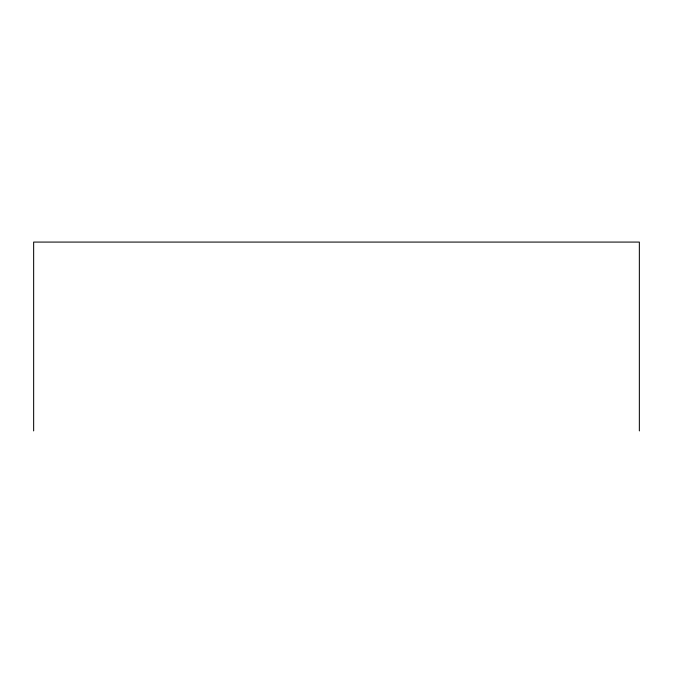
<?xml version="1.0" encoding="UTF-8"?>
<svg xmlns="http://www.w3.org/2000/svg" width="673" height="673" viewBox="0 0 673 673"><rect width="100%" height="100%" fill="white"/><g stroke="black" fill="none" stroke-linecap="round" stroke-linejoin="round"><path stroke-width="1.01" d="M639.35 430.922L639.35 242.078L33.65 242.078L33.65 430.922"/></g></svg>
